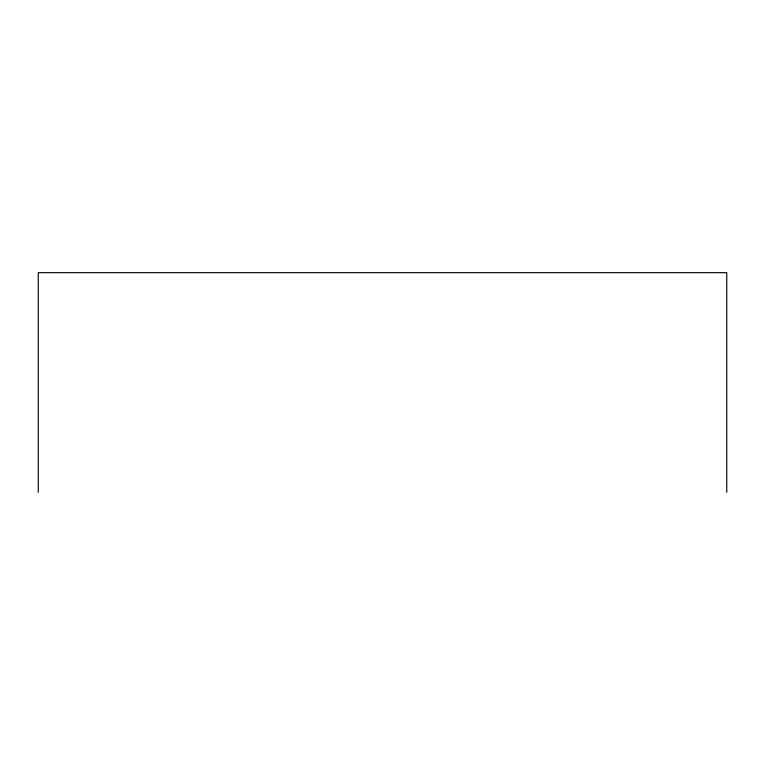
<?xml version="1.0" encoding="UTF-8"?>
<svg xmlns="http://www.w3.org/2000/svg" width="765" height="765" viewBox="0 0 765 765"><rect width="100%" height="100%" fill="white"/><g stroke="black" fill="none" stroke-linecap="round" stroke-linejoin="round"><path stroke-width="1.15" d="M726.75 492.325L726.75 272.675L38.25 272.675L38.25 492.325"/></g></svg>
